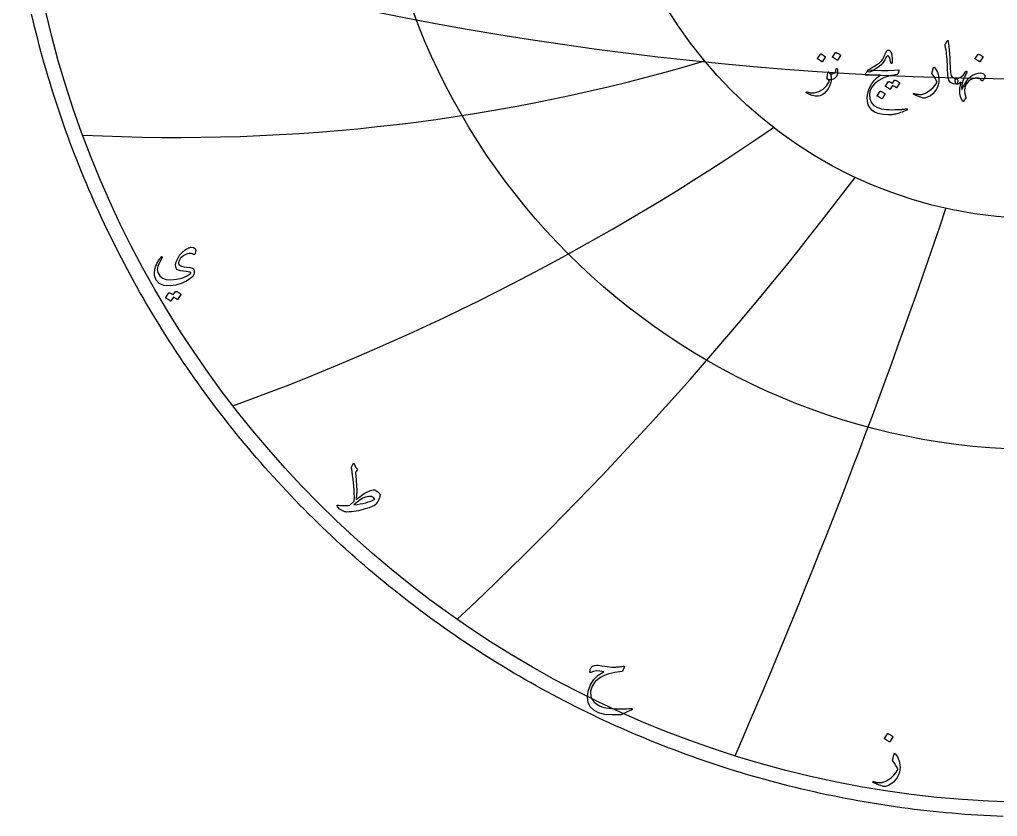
# Model space of a CAD drawing. Header units: millimetres. Extents: x -62 to 62, y -62 to 63.
# Drawn here: x -60.8 to -2.6, y -61.6 to -14.2 of the extents above; entities that cross this region are included whole.
import ezdxf

# ---------------------------------------------------------------- set-up
doc = ezdxf.new("R2010")
doc.units = ezdxf.units.MM
for name, color, linetype in [('CUT_OUTER', 1, 'Continuous'), ('ENGRAVE', 7, 'Continuous'), ('ENGRAVE_FINE', 8, 'Continuous'), ('TEXT', 5, 'Continuous')]:
    doc.layers.add(name, color=color, linetype=linetype)

msp = doc.modelspace()

# ---------------------------------------------------------------- linework, layer by layer
at = {"layer": 'CUT_OUTER'}
msp.add_lwpolyline([(-2.2678, -61.5708), (-2.6455, -61.5557), (-3.0232, -61.5383), (-3.4007, -61.5186), (-3.7781, -61.4966), (-4.1554, -61.4722), (-4.5325, -61.4456), (-4.9094, -61.4166), (-5.2862, -61.3853), (-5.6627, -61.3517), (-6.0391, -61.3158), (-6.4152, -61.2776), (-6.7911, -61.2371), (-7.1667, -61.1943), (-7.542, -61.1491), (-7.9171, -61.1017), (-8.2919, -61.052), (-8.6663, -61), (-9.0404, -60.9456), (-9.4142, -60.889), (-9.7876, -60.8301), (-10.1607, -60.7689), (-10.5334, -60.7054), (-10.9057, -60.6396), (-11.2775, -60.5716), (-11.649, -60.5012), (-12.02, -60.4286), (-12.3906, -60.3537), (-12.7606, -60.2766), (-13.1303, -60.1971), (-13.4994, -60.1154), (-13.868, -60.0315), (-14.2361, -59.9453), (-14.6036, -59.8568), (-14.9706, -59.7661), (-15.3371, -59.6731), (-15.7029, -59.5778), (-16.0682, -59.4804), (-16.4328, -59.3807), (-16.7969, -59.2787), (-17.1603, -59.1745), (-17.5231, -59.0681), (-17.8852, -58.9595), (-18.2466, -58.8486), (-18.6073, -58.7356), (-18.9674, -58.6203), (-19.3267, -58.5028), (-19.6853, -58.3831), (-20.0432, -58.2612), (-20.4003, -58.1372), (-20.7566, -58.0109), (-21.1122, -57.8824), (-21.4669, -57.7518), (-21.8209, -57.619), (-22.174, -57.484), (-22.5263, -57.3469), (-22.8778, -57.2076), (-23.2284, -57.0661), (-23.5781, -56.9225), (-23.9269, -56.7768), (-24.2748, -56.6289), (-24.6218, -56.4789), (-24.9679, -56.3267), (-25.3131, -56.1725), (-25.6573, -56.0161), (-26.0005, -55.8576), (-26.3427, -55.697), (-26.684, -55.5344), (-27.0242, -55.3696), (-27.3635, -55.2027), (-27.7017, -55.0338), (-28.0388, -54.8628), (-28.3749, -54.6897), (-28.71, -54.5146), (-29.0439, -54.3374), (-29.3768, -54.1581), (-29.7085, -53.9769), (-30.0392, -53.7936), (-30.3687, -53.6082), (-30.6971, -53.4209), (-31.0243, -53.2315), (-31.3503, -53.0402), (-31.6752, -52.8468), (-31.9988, -52.6515), (-32.3213, -52.4541), (-32.6425, -52.2548), (-32.9625, -52.0535), (-33.2813, -51.8503), (-33.5988, -51.6451), (-33.9151, -51.438), (-34.2301, -51.2289), (-34.5438, -51.0179), (-34.8562, -50.805), (-35.1672, -50.5902), (-35.477, -50.3734), (-35.7854, -50.1548), (-36.0925, -49.9343), (-36.3982, -49.7119), (-36.7025, -49.4876), (-37.0055, -49.2615), (-37.307, -49.0335), (-37.6072, -48.8037), (-37.906, -48.572), (-38.2033, -48.3385), (-38.4992, -48.1032), (-38.7936, -47.866), (-39.0866, -47.6271), (-39.3781, -47.3864), (-39.6681, -47.1439), (-39.9566, -46.8996), (-40.2436, -46.6535), (-40.5291, -46.4057), (-40.8131, -46.1562), (-41.0955, -45.9049), (-41.3764, -45.6519), (-41.6558, -45.3971), (-41.9335, -45.1407), (-42.2097, -44.8825), (-42.4843, -44.6227), (-42.7573, -44.3612), (-43.0287, -44.098), (-43.2985, -43.8331), (-43.5666, -43.5666), (-43.8331, -43.2985), (-44.098, -43.0287), (-44.3612, -42.7573), (-44.6227, -42.4843), (-44.8825, -42.2097), (-45.1407, -41.9335), (-45.3971, -41.6558), (-45.6519, -41.3764), (-45.9049, -41.0955), (-46.1562, -40.8131), (-46.4057, -40.5291), (-46.6535, -40.2436), (-46.8996, -39.9566), (-47.1439, -39.6681), (-47.3864, -39.3781), (-47.6271, -39.0866), (-47.866, -38.7936), (-48.1032, -38.4992), (-48.3385, -38.2033), (-48.572, -37.906), (-48.8037, -37.6072), (-49.0335, -37.307), (-49.2615, -37.0055), (-49.4876, -36.7025), (-49.7119, -36.3982), (-49.9343, -36.0925), (-50.1548, -35.7854), (-50.3734, -35.477), (-50.5902, -35.1672), (-50.805, -34.8562), (-51.0179, -34.5438), (-51.2289, -34.2301), (-51.438, -33.9151), (-51.6451, -33.5988), (-51.8503, -33.2813), (-52.0535, -32.9625), (-52.2548, -32.6425), (-52.4541, -32.3213), (-52.6515, -31.9988), (-52.8468, -31.6752), (-53.0402, -31.3503), (-53.2315, -31.0243), (-53.4209, -30.6971), (-53.6082, -30.3687), (-53.7936, -30.0392), (-53.9769, -29.7085), (-54.1581, -29.3768), (-54.3374, -29.0439), (-54.5146, -28.71), (-54.6897, -28.3749), (-54.8628, -28.0388), (-55.0338, -27.7017), (-55.2027, -27.3635), (-55.3696, -27.0242), (-55.5344, -26.684), (-55.697, -26.3427), (-55.8576, -26.0005), (-56.0161, -25.6573), (-56.1725, -25.3131), (-56.3267, -24.9679), (-56.4789, -24.6218), (-56.6289, -24.2748), (-56.7768, -23.9269), (-56.9225, -23.5781), (-57.0661, -23.2284), (-57.2076, -22.8778), (-57.3469, -22.5263), (-57.484, -22.174), (-57.619, -21.8209), (-57.7518, -21.4669), (-57.8824, -21.1122), (-58.0109, -20.7566), (-58.1372, -20.4003), (-58.2612, -20.0432), (-58.3831, -19.6853), (-58.5028, -19.3267), (-58.6203, -18.9674), (-58.7356, -18.6073), (-58.8486, -18.2466), (-58.9595, -17.8852), (-59.0681, -17.5231), (-59.1745, -17.1603), (-59.2787, -16.7969), (-59.3807, -16.4328), (-59.4804, -16.0682), (-59.5778, -15.7029), (-59.6731, -15.3371), (-59.7661, -14.9706), (-59.8568, -14.6036), (-59.9453, -14.2361), (-60.0315, -13.868)], dxfattribs=at)
at = {"layer": 'ENGRAVE'}
for radius in [60.75, 39.7663, 26.0306]:
    msp.add_circle((0, 0), radius, dxfattribs=at)
for centre, radius, start, end in [((-51.3474, 88.9363), 110.1253, 267.063751, 286.527955), ((-96.6178, 96.6178), 142.3073, 289.948434, 304.546587), ((-177.2315, 102.3247), 208.4771, 313.121174, 322.853276), ((-394.9958, 105.8388), 410.8587, 336.504731, 341.370781)]:
    msp.add_arc(centre, radius, start, end, dxfattribs=at)
at = {"layer": 'ENGRAVE_FINE'}
msp.add_arc((0, 180.323), 198.0281, 252.309853, 287.690147, dxfattribs=at)
at = {"layer": 'TEXT'}
for points in [[(-5.5813, -15.4382), (-5.5744, -15.4275), (-5.5679, -15.4203), (-5.5618, -15.4167), (-5.5562, -15.4167), (-5.5476, -15.4214), (-5.54, -15.4356), (-5.5333, -15.4591), (-5.5274, -15.4921), (-5.4978, -15.7605), (-5.4735, -16.0086), (-5.4547, -16.2365), (-5.4412, -16.4442), (-5.4326, -16.6218), (-5.4246, -16.781), (-5.4173, -16.9218), (-5.4107, -17.0442), (-5.4049, -17.1482), (-5.4003, -17.2337), (-5.3969, -17.3009), (-5.3945, -17.3496), (-5.3626, -17.4955), (-5.2921, -17.6029), (-5.183, -17.6716), (-5.0352, -17.7017), (-4.9941, -17.7125), (-4.9679, -17.7376), (-4.9564, -17.7771), (-4.9598, -17.831), (-4.9766, -17.9159), (-4.9948, -17.9765), (-5.0143, -18.0129), (-5.0352, -18.025), (-5.2432, -17.9976), (-5.3963, -17.9154), (-5.4946, -17.7785), (-5.5382, -17.5867), (-5.5451, -17.495), (-5.5512, -17.403), (-5.5567, -17.3109), (-5.5616, -17.2185), (-5.5659, -17.1258), (-5.5701, -17.033), (-5.574, -16.9399), (-5.5777, -16.8466), (-5.5845, -16.6686), (-5.5939, -16.5084), (-5.606, -16.366), (-5.6208, -16.2412), (-5.6384, -16.1214), (-5.6586, -15.9938), (-5.6815, -15.8583), (-5.7071, -15.7149), (-5.7104, -15.6891), (-5.7098, -15.6655), (-5.705, -15.6442), (-5.6963, -15.6251)], [(-13.1297, -16.2322), (-13.1252, -16.2278), (-13.1189, -16.2251), (-13.1108, -16.2242), (-13.1009, -16.2251), (-13.0311, -16.2534), (-12.9653, -16.2879), (-12.9036, -16.3288), (-12.8458, -16.376), (-12.8402, -16.3831), (-12.8378, -16.3903), (-12.8384, -16.3975), (-12.8423, -16.4047), (-13.0111, -16.6777), (-13.0174, -16.6843), (-13.0255, -16.6858), (-13.0354, -16.6825), (-13.047, -16.6742), (-13.0571, -16.667), (-13.0731, -16.6562), (-13.0949, -16.6418), (-13.1225, -16.6239), (-13.1564, -16.6023), (-13.197, -16.5771), (-13.2444, -16.5484), (-13.2985, -16.5161), (-13.3057, -16.5107), (-13.3093, -16.5053), (-13.3093, -16.4999), (-13.3057, -16.4945)], [(-12.2243, -16.146), (-12.2198, -16.1415), (-12.2135, -16.1388), (-12.2054, -16.1379), (-12.1956, -16.1388), (-12.1257, -16.1671), (-12.0599, -16.2017), (-11.9982, -16.2426), (-11.9405, -16.2897), (-11.9349, -16.2969), (-11.9324, -16.3041), (-11.9331, -16.3113), (-11.9369, -16.3185), (-12.1057, -16.5915), (-12.112, -16.598), (-12.1201, -16.5996), (-12.13, -16.5962), (-12.1417, -16.5879), (-12.1518, -16.5807), (-12.1677, -16.57), (-12.1895, -16.5556), (-12.2171, -16.5376), (-12.251, -16.5161), (-12.2917, -16.4909), (-12.339, -16.4622), (-12.3932, -16.4298), (-12.4003, -16.4245), (-12.4039, -16.4191), (-12.4039, -16.4137), (-12.4003, -16.4083)], [(-10.3489, -17.249), (-10.3276, -17.224), (-10.3031, -17.1991), (-10.2755, -17.1746), (-10.2447, -17.1502), (-10.2108, -17.1258), (-10.1737, -17.1012), (-10.1336, -17.0764), (-10.0902, -17.0514), (-9.898, -16.9378), (-9.7417, -16.8376), (-9.6214, -16.7509), (-9.5369, -16.6777), (-9.4716, -16.6057), (-9.4157, -16.5295), (-9.3692, -16.4494), (-9.3321, -16.3652), (-9.3161, -16.3231), (-9.3003, -16.283), (-9.2847, -16.2449), (-9.2693, -16.2089), (-9.2543, -16.1753), (-9.2401, -16.1447), (-9.2265, -16.1169), (-9.2136, -16.0921), (-9.1851, -16.0497), (-9.1534, -16.0194), (-9.1186, -16.0012), (-9.0807, -15.9951), (-9.0436, -16.0012), (-9.0079, -16.0194), (-8.9735, -16.0497), (-8.9405, -16.0921), (-8.8994, -16.1891), (-8.8732, -16.3292), (-8.8617, -16.5125), (-8.8651, -16.7388), (-8.8673, -16.7593), (-8.8741, -16.7738), (-8.8853, -16.7826), (-8.901, -16.7855), (-8.9172, -16.7824), (-8.9298, -16.773), (-8.9387, -16.7572), (-8.9441, -16.7352), (-8.9718, -16.5623), (-9.0115, -16.4388), (-9.0634, -16.3647), (-9.1274, -16.34), (-9.1438, -16.3429), (-9.1606, -16.3517), (-9.1779, -16.3663), (-9.1956, -16.3867), (-9.2035, -16.399), (-9.2127, -16.4141), (-9.2232, -16.4322), (-9.2351, -16.4532), (-9.2484, -16.4771), (-9.263, -16.5039), (-9.2789, -16.5337), (-9.2962, -16.5664), (-9.3991, -16.7348), (-9.5387, -16.8915), (-9.7152, -17.0366), (-9.9285, -17.1699), (-9.9308, -17.1713), (-9.9375, -17.1753), (-9.9488, -17.1821), (-9.9645, -17.1915), (-9.9847, -17.2036), (-10.0094, -17.2185), (-10.0386, -17.236), (-10.0723, -17.2562), (-10.1434, -17.2881), (-10.2133, -17.2975), (-10.2818, -17.2845), (-10.3489, -17.249)], [(-3.7526, -16.2358), (-3.7481, -16.2313), (-3.7418, -16.2287), (-3.7338, -16.2278), (-3.7239, -16.2287), (-3.654, -16.2569), (-3.5883, -16.2915), (-3.5265, -16.3324), (-3.4688, -16.3795), (-3.4632, -16.3867), (-3.4607, -16.3939), (-3.4614, -16.4011), (-3.4652, -16.4083), (-3.6341, -16.6813), (-3.6403, -16.6878), (-3.6484, -16.6894), (-3.6583, -16.6861), (-3.67, -16.6777), (-3.6801, -16.6706), (-3.696, -16.6598), (-3.7178, -16.6454), (-3.7454, -16.6274), (-3.7793, -16.6059), (-3.82, -16.5807), (-3.8674, -16.552), (-3.9215, -16.5197), (-3.9287, -16.5143), (-3.9323, -16.5089), (-3.9323, -16.5035), (-3.9287, -16.4981)], [(-12.6123, -17.3208), (-12.5717, -17.3745), (-12.5396, -17.4277), (-12.516, -17.4805), (-12.5009, -17.5328), (-12.4924, -17.5885), (-12.4884, -17.655), (-12.4888, -17.7322), (-12.4938, -17.8202), (-12.5241, -17.9857), (-12.5827, -18.1445), (-12.6696, -18.2965), (-12.7848, -18.4418), (-12.9114, -18.5666), (-13.0327, -18.6573), (-13.1485, -18.7139), (-13.259, -18.7364), (-13.4375, -18.7301), (-13.6102, -18.6969), (-13.777, -18.6367), (-13.938, -18.5496), (-13.9493, -18.5422), (-13.9578, -18.5343), (-13.9636, -18.526), (-13.9668, -18.5172), (-13.9675, -18.5071), (-13.9659, -18.4984), (-13.9621, -18.491), (-13.956, -18.4849), (-13.9468, -18.4809), (-13.9371, -18.4795), (-13.927, -18.4809), (-13.9165, -18.4849), (-13.8566, -18.5014), (-13.7993, -18.515), (-13.7444, -18.5256), (-13.6919, -18.5334), (-13.6418, -18.538), (-13.5936, -18.5392), (-13.5474, -18.5371), (-13.5033, -18.5316), (-13.2148, -18.449), (-12.9707, -18.3124), (-12.7711, -18.122), (-12.6159, -17.8777), (-12.6143, -17.8701), (-12.6132, -17.858), (-12.6125, -17.8413), (-12.6123, -17.8202), (-12.6182, -17.8038), (-12.6357, -17.7834), (-12.6649, -17.7589), (-12.7057, -17.7304), (-12.7237, -17.7084), (-12.7345, -17.6819), (-12.7381, -17.6509), (-12.7345, -17.6154), (-12.6806, -17.3424), (-12.6696, -17.3074), (-12.6545, -17.2921), (-12.6354, -17.2966), (-12.6123, -17.3208)], [(-12.1632, -17.0801), (-12.1457, -17.0828), (-12.1327, -17.0909), (-12.1242, -17.1044), (-12.1201, -17.1232), (-12.1127, -17.2485), (-12.1192, -17.3622), (-12.1397, -17.4641), (-12.174, -17.5544), (-12.223, -17.6303), (-12.2872, -17.6891), (-12.3667, -17.7309), (-12.4614, -17.7556), (-12.5279, -17.7634), (-12.5908, -17.7619), (-12.65, -17.7509), (-12.7057, -17.7304), (-12.725, -17.7151), (-12.7363, -17.6909), (-12.7394, -17.6577), (-12.7345, -17.6154), (-12.6806, -17.3424), (-12.6763, -17.3217), (-12.6707, -17.3065), (-12.6637, -17.2966), (-12.6554, -17.2921), (-12.6462, -17.2926), (-12.6366, -17.2975), (-12.6265, -17.3069), (-12.6159, -17.3208), (-12.5887, -17.3514), (-12.5539, -17.3747), (-12.5115, -17.3909), (-12.4614, -17.3999), (-12.4093, -17.4003), (-12.3608, -17.3909), (-12.3159, -17.3716), (-12.2746, -17.3424), (-12.2389, -17.302), (-12.2144, -17.2526), (-12.2012, -17.1942), (-12.1992, -17.1268), (-12.1969, -17.1064), (-12.1902, -17.0918), (-12.1789, -17.083), (-12.1632, -17.0801)], [(-9.9609, -17.1879), (-9.4999, -17.2041), (-9.1013, -17.2059), (-8.7652, -17.1933), (-8.4914, -17.1664), (-8.483, -17.1653), (-8.4757, -17.1659), (-8.4696, -17.168), (-8.4645, -17.1717), (-8.4608, -17.1768), (-8.4587, -17.183), (-8.4581, -17.1903), (-8.4591, -17.1987), (-8.4662, -17.2315), (-8.473, -17.2616), (-8.4797, -17.289), (-8.4861, -17.3137), (-8.4922, -17.3357), (-8.4982, -17.355), (-8.5039, -17.3716), (-8.5094, -17.3855), (-8.5211, -17.4077), (-8.5346, -17.4241), (-8.5498, -17.4347), (-8.5669, -17.4394), (-8.9819, -17.5146), (-9.3429, -17.6325), (-9.6501, -17.7931), (-9.9034, -17.9963), (-10.0314, -18.1425), (-10.1243, -18.2972), (-10.1823, -18.4604), (-10.2052, -18.6322), (-10.1832, -18.9019), (-10.0956, -19.1217), (-9.9425, -19.2917), (-9.7238, -19.4118), (-9.6104, -19.4482), (-9.4857, -19.4783), (-9.3499, -19.5021), (-9.2028, -19.5196), (-9.0447, -19.5311), (-8.8759, -19.5367), (-8.6962, -19.5364), (-8.5058, -19.5304), (-8.4381, -19.5266), (-8.3715, -19.5223), (-8.3061, -19.5176), (-8.2417, -19.5124), (-8.179, -19.5068), (-8.1182, -19.5007), (-8.0595, -19.4942), (-8.0028, -19.4873), (-7.9855, -19.4864), (-7.9732, -19.4909), (-7.9658, -19.5007), (-7.9633, -19.516), (-7.9647, -19.5337), (-7.9687, -19.5474), (-7.9754, -19.5571), (-7.9849, -19.5627), (-8.0864, -19.6056), (-8.1825, -19.6444), (-8.2732, -19.6793), (-8.3585, -19.71), (-8.4382, -19.737), (-8.5121, -19.7603), (-8.5801, -19.7801), (-8.6423, -19.7962), (-8.7008, -19.8081), (-8.7578, -19.8187), (-8.8131, -19.8279), (-8.8669, -19.8358), (-8.9193, -19.8418), (-8.9706, -19.8456), (-9.0208, -19.8472), (-9.0699, -19.8465), (-9.4049, -19.8205), (-9.6842, -19.7639), (-9.9079, -19.6768), (-10.0758, -19.5591), (-10.1991, -19.412), (-10.2851, -19.2403), (-10.3338, -19.0438), (-10.3453, -18.8226), (-10.31, -18.5482), (-10.2258, -18.2819), (-10.0927, -18.0237), (-9.9106, -17.7735), (-9.8394, -17.6979), (-9.7588, -17.6253), (-9.6687, -17.5559), (-9.5693, -17.4897), (-10.4387, -17.4825), (-10.4596, -17.4735), (-10.4684, -17.4574), (-10.465, -17.434), (-10.4495, -17.4035), (-10.4203, -17.359), (-10.3938, -17.319), (-10.37, -17.2836), (-10.3489, -17.2526), (-10.3305, -17.2263), (-10.3148, -17.205), (-10.3017, -17.1886), (-10.2914, -17.1771), (-10.2681, -17.1751), (-10.2052, -17.1762), (-10.1028, -17.1805), (-9.9609, -17.1879)], [(-6.4077, -17.0226), (-6.4056, -17.0161), (-6.4032, -17.011), (-6.4002, -17.0072), (-6.3969, -17.0047), (-6.3868, -17.0038), (-6.3744, -17.0083), (-6.3598, -17.0182), (-6.343, -17.0334), (-6.2774, -17.1113), (-6.2208, -17.2014), (-6.1732, -17.3036), (-6.1346, -17.4178), (-6.1045, -17.5409), (-6.0861, -17.6622), (-6.0794, -17.7816), (-6.0843, -17.8993), (-6.1162, -18.0542), (-6.1687, -18.2029), (-6.2419, -18.3452), (-6.3358, -18.4813), (-6.4481, -18.6046), (-6.5765, -18.7049), (-6.7211, -18.7824), (-6.8819, -18.837), (-6.925, -18.8462), (-6.9681, -18.8487), (-7.0112, -18.8444), (-7.0543, -18.8334), (-7.1537, -18.7987), (-7.2434, -18.7665), (-7.3235, -18.7367), (-7.3939, -18.7094), (-7.4544, -18.6846), (-7.5048, -18.6623), (-7.5451, -18.6424), (-7.5753, -18.625), (-7.5816, -18.6196), (-7.5861, -18.6142), (-7.5888, -18.6088), (-7.5897, -18.6035), (-7.589, -18.5965), (-7.587, -18.59), (-7.5836, -18.5839), (-7.5789, -18.5783), (-7.5728, -18.574), (-7.5654, -18.572), (-7.5567, -18.5722), (-7.5466, -18.5747), (-7.485, -18.5912), (-7.4262, -18.6048), (-7.3701, -18.6155), (-7.3166, -18.6232), (-7.2654, -18.628), (-7.216, -18.6299), (-7.1684, -18.6289), (-7.1226, -18.625), (-7.0769, -18.6177), (-7.0296, -18.6066), (-6.9808, -18.5917), (-6.9304, -18.5729), (-6.8784, -18.5501), (-6.8249, -18.5231), (-6.7697, -18.4917), (-6.713, -18.4562), (-6.5538, -18.3416), (-6.4175, -18.2172), (-6.3041, -18.083), (-6.2136, -17.9388), (-6.2078, -17.9271), (-6.2047, -17.9136), (-6.2042, -17.8984), (-6.2065, -17.8813), (-6.2442, -17.7805), (-6.3035, -17.6684), (-6.3843, -17.5452), (-6.4867, -17.4107), (-6.4912, -17.4021), (-6.4939, -17.3945), (-6.4948, -17.3878), (-6.4939, -17.3819)], [(-4.4604, -17.9963), (-4.4999, -18.0812), (-4.5287, -18.1705), (-4.5466, -18.2644), (-4.5538, -18.3627), (-4.5507, -18.4651), (-4.5376, -18.5711), (-4.5147, -18.6807), (-4.4819, -18.7939), (-4.4779, -18.8089), (-4.4766, -18.8217), (-4.4779, -18.8323), (-4.4819, -18.8406), (-4.6113, -19.0238), (-4.6232, -19.0371), (-4.6337, -19.0445), (-4.6429, -19.046), (-4.6508, -19.0418), (-4.7739, -18.8309), (-4.834, -18.572), (-4.8313, -18.2651), (-4.7658, -17.9101), (-4.8284, -17.9604), (-4.8942, -17.9963), (-4.9631, -18.0178), (-5.0352, -18.025), (-5.0507, -18.0203), (-5.0649, -18.0062), (-5.0777, -17.9826), (-5.0891, -17.9496), (-5.0956, -17.9297), (-5.1008, -17.9096), (-5.1046, -17.8893), (-5.1071, -17.8687), (-5.1089, -17.8482), (-5.1107, -17.8279), (-5.1125, -17.8078), (-5.1143, -17.7879), (-5.112, -17.7515), (-5.0981, -17.725), (-5.0725, -17.7084), (-5.0352, -17.7017), (-4.8886, -17.6689), (-4.7505, -17.5885), (-4.6209, -17.4605), (-4.4999, -17.2849), (-4.4835, -17.2627), (-4.4667, -17.2499), (-4.4494, -17.2465), (-4.4316, -17.2526), (-4.4186, -17.264), (-4.4119, -17.2768), (-4.4114, -17.291), (-4.4173, -17.3065), (-4.449, -17.3626), (-4.4797, -17.4196), (-4.5092, -17.4776), (-4.5376, -17.5364), (-4.5649, -17.5961), (-4.5911, -17.6568), (-4.6161, -17.7183), (-4.64, -17.7807), (-4.693, -17.9507), (-4.7227, -18.0978), (-4.7289, -18.2219), (-4.7119, -18.3232), (-4.7103, -18.3264), (-4.7092, -18.3286), (-4.7085, -18.33), (-4.7083, -18.3304), (-4.7081, -18.33), (-4.7074, -18.3286), (-4.7063, -18.3264), (-4.7047, -18.3232), (-4.6828, -18.2717), (-4.6602, -18.2213), (-4.637, -18.172), (-4.6131, -18.1238), (-4.5883, -18.0766), (-4.5623, -18.03), (-4.5353, -17.984), (-4.5071, -17.9388), (-4.4867, -17.9074), (-4.4685, -17.8885), (-4.4525, -17.8822), (-4.4388, -17.8885), (-4.4321, -17.902), (-4.4334, -17.9244), (-4.4429, -17.9559), (-4.4604, -17.9963)], [(-3.555, -17.8023), (-3.6015, -17.7295), (-3.6619, -17.6801), (-3.7362, -17.6541), (-3.8245, -17.6514), (-3.8745, -17.6578), (-3.9242, -17.6662), (-3.9733, -17.6766), (-4.0221, -17.6891), (-4.0704, -17.704), (-4.1182, -17.7219), (-4.1656, -17.7427), (-4.2125, -17.7663), (-4.2929, -17.8202), (-4.3688, -17.8957), (-4.4402, -17.9927), (-4.5071, -18.1112), (-4.5262, -18.138), (-4.5439, -18.1535), (-4.5603, -18.1577), (-4.5754, -18.1508), (-4.5879, -18.1368), (-4.5933, -18.1202), (-4.5915, -18.1009), (-4.5825, -18.0789), (-4.5688, -18.0499), (-4.5565, -18.0241), (-4.5455, -18.0014), (-4.5358, -17.9819), (-4.5273, -17.9653), (-4.5197, -17.9514), (-4.5129, -17.9401), (-4.5071, -17.9316), (-4.4543, -17.8521), (-4.4002, -17.7789), (-4.3447, -17.712), (-4.2879, -17.6514), (-4.2298, -17.5968), (-4.1703, -17.5481), (-4.1094, -17.5052), (-4.0472, -17.4681), (-3.8876, -17.3956), (-3.7391, -17.3577), (-3.6019, -17.3543), (-3.476, -17.3855), (-3.4223, -17.4127), (-3.3835, -17.4475), (-3.3594, -17.4899), (-3.3502, -17.54), (-3.3556, -17.6083), (-3.3754, -17.6729), (-3.4095, -17.734), (-3.458, -17.7915), (-3.4897, -17.8164), (-3.5164, -17.8265), (-3.5382, -17.8218), (-3.555, -17.8023)], [(-8.7142, -17.7879), (-8.7097, -17.7834), (-8.7034, -17.7807), (-8.6953, -17.7798), (-8.6855, -17.7807), (-8.6501, -17.794), (-8.6158, -17.8086), (-8.5827, -17.8245), (-8.5507, -17.8418), (-8.5196, -17.8607), (-8.4892, -17.8813), (-8.4594, -17.9038), (-8.4304, -17.928), (-8.4248, -17.9354), (-8.4223, -17.9433), (-8.423, -17.9516), (-8.4268, -17.9604), (-8.5992, -18.2334), (-8.6039, -18.237), (-8.6109, -18.237), (-8.6201, -18.2334), (-8.6316, -18.2262), (-8.6394, -18.2196), (-8.6522, -18.2105), (-8.67, -18.1989), (-8.6926, -18.1849), (-8.7205, -18.1682), (-8.7537, -18.1485), (-8.7923, -18.126), (-8.8363, -18.1005), (-8.9729, -18.3124), (-8.9792, -18.319), (-8.9872, -18.3205), (-8.9971, -18.3172), (-9.0088, -18.3088), (-9.0189, -18.3017), (-9.0348, -18.2909), (-9.0566, -18.2765), (-9.0842, -18.2585), (-9.1182, -18.237), (-9.1588, -18.2118), (-9.2062, -18.1831), (-9.2603, -18.1508), (-9.2659, -18.1454), (-9.2684, -18.14), (-9.2677, -18.1346), (-9.2639, -18.1292), (-9.0878, -17.8669), (-9.0833, -17.8624), (-9.0771, -17.8598), (-9.069, -17.8589), (-9.0591, -17.8598), (-9.029, -17.8695), (-8.9998, -17.8809), (-8.9715, -17.8938), (-8.9441, -17.9083), (-8.9176, -17.9241), (-8.892, -17.941), (-8.8673, -17.9591), (-8.8435, -17.9783)], [(-9.5765, -18.4454), (-9.572, -18.4409), (-9.5657, -18.4382), (-9.5576, -18.4373), (-9.5477, -18.4382), (-9.4779, -18.4665), (-9.4121, -18.5011), (-9.3503, -18.5419), (-9.2926, -18.5891), (-9.287, -18.5963), (-9.2845, -18.6035), (-9.2852, -18.6106), (-9.289, -18.6178), (-9.4579, -18.8909), (-9.4642, -18.8974), (-9.4723, -18.899), (-9.4821, -18.8956), (-9.4938, -18.8873), (-9.5039, -18.8801), (-9.5199, -18.8693), (-9.5416, -18.8549), (-9.5693, -18.837), (-9.6032, -18.8154), (-9.6438, -18.7903), (-9.6912, -18.7615), (-9.7453, -18.7292), (-9.7525, -18.7238), (-9.7561, -18.7184), (-9.7561, -18.713), (-9.7525, -18.7076)], [(-50.3988, -28.1412), (-50.5229, -28.0998), (-50.6613, -28.0981), (-50.8142, -28.1362), (-50.9813, -28.214), (-51.0874, -28.2883), (-51.1758, -28.3769), (-51.2465, -28.4799), (-51.2994, -28.5973), (-51.3047, -28.6207), (-51.3052, -28.6452), (-51.3009, -28.6706), (-51.2918, -28.6969), (-51.2309, -28.7788), (-51.1289, -28.8406), (-50.9857, -28.8823), (-50.8012, -28.9039), (-50.6192, -28.9233), (-50.487, -28.9585), (-50.4046, -29.0095), (-50.372, -29.0763), (-50.3684, -29.2162), (-50.396, -29.3407), (-50.4546, -29.45), (-50.5445, -29.5438), (-50.8297, -29.7386), (-51.1337, -29.882), (-51.4563, -29.9743), (-51.7976, -30.0152), (-52.1703, -29.9893), (-52.4491, -29.8772), (-52.634, -29.6789), (-52.725, -29.3944), (-52.7303, -29.2382), (-52.7078, -29.0686), (-52.6575, -28.8857), (-52.5794, -28.6892), (-52.5522, -28.6346), (-52.5243, -28.5819), (-52.4957, -28.5312), (-52.4663, -28.4823), (-52.436, -28.4351), (-52.4045, -28.3894), (-52.3719, -28.3451), (-52.338, -28.3022), (-52.3198, -28.2845), (-52.3035, -28.2773), (-52.2891, -28.2806), (-52.2766, -28.2945), (-52.2697, -28.3118), (-52.268, -28.329), (-52.2716, -28.3463), (-52.2805, -28.3635), (-52.4381, -28.6174), (-52.5315, -28.8464), (-52.5607, -29.0504), (-52.5257, -29.2296), (-52.4132, -29.4183), (-52.2479, -29.5515), (-52.0299, -29.6291), (-51.7593, -29.6511), (-51.4125, -29.6236), (-51.1001, -29.5525), (-50.8223, -29.4377), (-50.579, -29.2794), (-50.5643, -29.266), (-50.5588, -29.2526), (-50.5624, -29.2392), (-50.5751, -29.2258), (-50.6266, -29.2009), (-50.716, -29.1798), (-50.8431, -29.1625), (-51.0082, -29.1491), (-51.1761, -29.1285), (-51.3042, -29.0897), (-51.3926, -29.0327), (-51.4412, -28.9575), (-51.4637, -28.8691), (-51.47, -28.7764), (-51.4599, -28.6794), (-51.4335, -28.5781), (-51.348, -28.3791), (-51.2295, -28.1958), (-51.0779, -28.0284), (-50.8932, -27.8768), (-50.8441, -27.8409), (-50.7964, -27.8097), (-50.7502, -27.7834), (-50.7054, -27.7618), (-50.6623, -27.7448), (-50.6211, -27.7321), (-50.5818, -27.7238), (-50.5445, -27.7197), (-50.3984, -27.7333), (-50.3088, -27.7973), (-50.2757, -27.9115), (-50.2992, -28.0761), (-50.3169, -28.1204), (-50.3394, -28.146), (-50.3667, -28.153), (-50.3988, -28.1412)], [(-51.4719, -30.3524), (-51.4671, -30.3477), (-51.4604, -30.3448), (-51.4518, -30.3438), (-51.4412, -30.3448), (-51.4035, -30.3589), (-51.367, -30.3745), (-51.3316, -30.3915), (-51.2975, -30.4099), (-51.2643, -30.4301), (-51.2319, -30.4521), (-51.2001, -30.476), (-51.1691, -30.5019), (-51.1631, -30.5098), (-51.1605, -30.5182), (-51.1612, -30.5271), (-51.1653, -30.5364), (-51.3492, -30.8276), (-51.3543, -30.8315), (-51.3617, -30.8315), (-51.3715, -30.8276), (-51.3837, -30.82), (-51.3921, -30.8129), (-51.4058, -30.8032), (-51.4247, -30.7909), (-51.4489, -30.7759), (-51.4786, -30.7581), (-51.514, -30.7371), (-51.5552, -30.713), (-51.6022, -30.6859), (-51.7478, -30.912), (-51.7545, -30.9189), (-51.7631, -30.9206), (-51.7737, -30.917), (-51.7861, -30.9081), (-51.7969, -30.9005), (-51.8139, -30.889), (-51.8371, -30.8736), (-51.8666, -30.8545), (-51.9028, -30.8315), (-51.9461, -30.8047), (-51.9967, -30.774), (-52.0544, -30.7395), (-52.0604, -30.7338), (-52.063, -30.728), (-52.0623, -30.7223), (-52.0582, -30.7165), (-51.8704, -30.4368), (-51.8656, -30.432), (-51.8589, -30.4291), (-51.8503, -30.4281), (-51.8398, -30.4291), (-51.8077, -30.4395), (-51.7765, -30.4516), (-51.7464, -30.4654), (-51.7171, -30.4808), (-51.6889, -30.4977), (-51.6616, -30.5158), (-51.6352, -30.5351), (-51.6098, -30.5556)], [(-41.0027, -40.7899), (-40.9844, -40.7483), (-40.9682, -40.7114), (-40.9538, -40.6793), (-40.9413, -40.652), (-40.931, -40.6297), (-40.9231, -40.6127), (-40.9176, -40.601), (-40.9145, -40.5945), (-40.908, -40.5861), (-40.9001, -40.5801), (-40.8908, -40.5765), (-40.88, -40.5753), (-40.8712, -40.5768), (-40.8637, -40.5811), (-40.8577, -40.5883), (-40.8532, -40.5983), (-40.8331, -40.6472), (-40.8149, -40.6903), (-40.7986, -40.7277), (-40.7842, -40.7593), (-40.7759, -40.7732), (-40.7665, -40.788), (-40.7558, -40.8038), (-40.744, -40.8206), (-40.7307, -40.8383), (-40.7157, -40.857), (-40.6991, -40.8766), (-40.6807, -40.8972), (-40.6692, -40.9181), (-40.6654, -40.9384), (-40.6692, -40.9583), (-40.6807, -40.9777), (-40.7536, -41.0735), (-40.7634, -41.0891), (-40.7698, -41.1051), (-40.773, -41.1217), (-40.7727, -41.1387), (-40.7354, -41.5605), (-40.7114, -41.9022), (-40.7009, -42.164), (-40.7037, -42.3458), (-40.7077, -42.4137), (-40.7119, -42.4756), (-40.7163, -42.5316), (-40.721, -42.5815), (-40.7259, -42.6257), (-40.731, -42.6644), (-40.7364, -42.6976), (-40.7421, -42.7252), (-40.6274, -42.6376), (-40.5212, -42.5585), (-40.4234, -42.4881), (-40.3339, -42.4263), (-40.2531, -42.3729), (-40.1811, -42.3276), (-40.118, -42.2905), (-40.0637, -42.2615), (-39.9672, -42.2184), (-39.8769, -42.1849), (-39.7929, -42.1609), (-39.715, -42.1466), (-39.6738, -42.1454), (-39.6307, -42.1533), (-39.5857, -42.1703), (-39.5387, -42.1964), (-39.4458, -42.2622), (-39.3778, -42.3257), (-39.3347, -42.3868), (-39.3165, -42.4455), (-39.3177, -42.5109), (-39.3327, -42.5844), (-39.3617, -42.6661), (-39.4046, -42.7559), (-39.4525, -42.8443), (-39.4966, -42.9178), (-39.5368, -42.9765), (-39.5732, -43.0203), (-39.6479, -43.0756), (-39.7763, -43.1382), (-39.9584, -43.2078), (-40.194, -43.2847), (-40.3254, -43.3228), (-40.4589, -43.3566), (-40.5946, -43.386), (-40.7325, -43.4112), (-40.872, -43.4323), (-41.0127, -43.4495), (-41.1546, -43.4629), (-41.2977, -43.4725), (-41.3501, -43.462), (-41.3998, -43.4495), (-41.4468, -43.4352), (-41.4913, -43.4189), (-41.5335, -43.4007), (-41.5741, -43.3805), (-41.6131, -43.3585), (-41.6503, -43.3346), (-41.7157, -43.2867), (-41.7701, -43.2387), (-41.8134, -43.1908), (-41.8457, -43.1429), (-41.8635, -43.1032), (-41.8668, -43.0759), (-41.8558, -43.061), (-41.8304, -43.0586), (-41.7587, -43.0671), (-41.6814, -43.0735), (-41.5987, -43.0777), (-41.5104, -43.0797), (-41.4167, -43.0796), (-41.3174, -43.0773), (-41.2126, -43.0729), (-41.1023, -43.0663), (-40.8494, -42.8172), (-40.8447, -42.7171), (-40.8422, -42.616), (-40.8418, -42.514), (-40.8436, -42.411), (-40.8473, -42.3068), (-40.8527, -42.2012), (-40.8598, -42.0941), (-40.8685, -41.9856), (-40.8783, -41.8782), (-40.8886, -41.7743), (-40.8994, -41.6741), (-40.9107, -41.5775), (-40.9219, -41.4842), (-40.9327, -41.394), (-40.943, -41.3069), (-40.9528, -41.223), (-40.9621, -41.1453), (-40.9706, -41.0769), (-40.9783, -41.0178), (-40.9854, -40.9681), (-40.9918, -40.9275), (-40.9974, -40.8958), (-41.0023, -40.8729), (-41.0065, -40.8589), (-41.0091, -40.8431), (-41.0094, -40.8263), (-41.0072, -40.8086), (-41.0027, -40.7899)], [(-40.1825, -42.5834), (-40.3308, -42.645), (-40.4958, -42.7415), (-40.6776, -42.873), (-40.8762, -43.0395), (-40.6837, -43.0156), (-40.5011, -42.9863), (-40.3283, -42.9514), (-40.1653, -42.9111), (-40.0124, -42.8657), (-39.8697, -42.8158), (-39.7374, -42.7613), (-39.6154, -42.7022), (-39.6982, -42.6), (-39.8204, -42.5461), (-39.9818, -42.5406), (-40.1825, -42.5834)], [(-24.7906, -52.7012), (-24.8825, -52.9081), (-24.8909, -52.9218), (-24.9007, -52.9321), (-24.912, -52.939), (-24.9247, -52.9426), (-25.3498, -53.0097), (-25.7055, -53.0921), (-25.9917, -53.1898), (-26.2085, -53.3028), (-26.5124, -53.5507), (-26.7077, -53.8231), (-26.7941, -54.1198), (-26.7718, -54.441), (-26.7043, -54.6149), (-26.5898, -54.7687), (-26.4284, -54.9023), (-26.22, -55.0159), (-26.0737, -55.0666), (-25.8914, -55.1078), (-25.6732, -55.1394), (-25.4191, -55.1615), (-25.284, -55.1679), (-25.1508, -55.172), (-25.0195, -55.1737), (-24.8902, -55.173), (-24.7633, -55.1701), (-24.6392, -55.1653), (-24.518, -55.1586), (-24.3997, -55.15), (-24.3719, -55.1481), (-24.3499, -55.15), (-24.3336, -55.1557), (-24.323, -55.1653), (-24.3173, -55.177), (-24.3154, -55.1893), (-24.3173, -55.202), (-24.323, -55.2151), (-24.3272, -55.2222), (-24.3321, -55.2281), (-24.3378, -55.2327), (-24.3441, -55.2362), (-24.3509, -55.2392), (-24.358, -55.2424), (-24.3653, -55.2459), (-24.3728, -55.2496), (-24.4833, -55.2848), (-24.5807, -55.3215), (-24.6653, -55.3596), (-24.7369, -55.3991), (-24.7828, -55.4276), (-24.8246, -55.4518), (-24.8623, -55.4717), (-24.896, -55.4872), (-24.9251, -55.4992), (-24.9491, -55.5083), (-24.9682, -55.5145), (-24.9822, -55.5179), (-25.5062, -55.5373), (-25.9517, -55.4997), (-26.3187, -55.4051), (-26.6071, -55.2535), (-26.8154, -55.0456), (-26.9385, -54.7859), (-26.9764, -54.4745), (-26.929, -54.1114), (-26.8035, -53.7457), (-26.6071, -53.4341), (-26.3398, -53.1766), (-26.0016, -52.9733), (-26.2411, -52.9275), (-26.4499, -52.9167), (-26.6281, -52.9409), (-26.7757, -53.0001), (-26.7886, -53.0049), (-26.8006, -53.0078), (-26.8116, -53.0087), (-26.8217, -53.0078), (-26.83, -53.0046), (-26.836, -52.9991), (-26.8396, -52.9912), (-26.8408, -52.9809), (-26.8356, -52.9333), (-26.8274, -52.8861), (-26.8164, -52.8394), (-26.8025, -52.7931), (-26.7536, -52.7033), (-26.676, -52.637), (-26.5697, -52.5941), (-26.4346, -52.5747), (-26.3491, -52.5754), (-26.242, -52.5852), (-26.1134, -52.6042), (-25.9632, -52.6322), (-25.8083, -52.6602), (-25.6653, -52.6791), (-25.5343, -52.689), (-25.4152, -52.6897), (-25.358, -52.6872), (-25.2974, -52.6834), (-25.2334, -52.6785), (-25.1661, -52.6724), (-25.0955, -52.6649), (-25.0215, -52.6557), (-24.9441, -52.6448), (-24.8634, -52.6322), (-24.8172, -52.6308), (-24.7896, -52.6418), (-24.7807, -52.6652), (-24.7906, -52.7012)], [(-9.1359, -56.6528), (-9.1311, -56.648), (-9.1244, -56.6452), (-9.1158, -56.6442), (-9.1052, -56.6452), (-9.0307, -56.6753), (-8.9605, -56.7122), (-8.8947, -56.7558), (-8.8331, -56.8061), (-8.8271, -56.8138), (-8.8245, -56.8215), (-8.8252, -56.8291), (-8.8293, -56.8368), (-9.0094, -57.128), (-9.0161, -57.135), (-9.0247, -57.1367), (-9.0353, -57.1331), (-9.0477, -57.1242), (-9.0585, -57.1165), (-9.0755, -57.105), (-9.0987, -57.0897), (-9.1282, -57.0706), (-9.1644, -57.0476), (-9.2077, -57.0207), (-9.2583, -56.9901), (-9.316, -56.9556), (-9.3237, -56.9498), (-9.3275, -56.9441), (-9.3275, -56.9383), (-9.3237, -56.9326)], [(-8.745, -57.8447), (-8.7428, -57.8377), (-8.7402, -57.8322), (-8.7371, -57.8281), (-8.7335, -57.8255), (-8.7227, -57.8245), (-8.7095, -57.8293), (-8.694, -57.8399), (-8.676, -57.8562), (-8.6061, -57.9393), (-8.5457, -58.0353), (-8.4949, -58.1443), (-8.4537, -58.2662), (-8.4216, -58.3975), (-8.402, -58.5268), (-8.3948, -58.6542), (-8.4001, -58.7797), (-8.4341, -58.945), (-8.4901, -59.1036), (-8.5682, -59.2554), (-8.6683, -59.4006), (-8.7881, -59.5321), (-8.9251, -59.6391), (-9.0793, -59.7218), (-9.2508, -59.78), (-9.2968, -59.7898), (-9.3428, -59.7924), (-9.3888, -59.7879), (-9.4348, -59.7761), (-9.5408, -59.7391), (-9.6365, -59.7047), (-9.7218, -59.673), (-9.7969, -59.6439), (-9.8615, -59.6174), (-9.9153, -59.5936), (-9.9583, -59.5724), (-9.9905, -59.5539), (-9.9972, -59.5481), (-10.002, -59.5424), (-10.0048, -59.5366), (-10.0058, -59.5309), (-10.0051, -59.5234), (-10.0029, -59.5165), (-9.9993, -59.51), (-9.9943, -59.504), (-9.9878, -59.4995), (-9.9799, -59.4973), (-9.9706, -59.4976), (-9.9598, -59.5002), (-9.8942, -59.5178), (-9.8314, -59.5323), (-9.7715, -59.5437), (-9.7145, -59.5519), (-9.6599, -59.5571), (-9.6072, -59.5591), (-9.5565, -59.558), (-9.5076, -59.5539), (-9.4589, -59.5461), (-9.4084, -59.5342), (-9.3563, -59.5183), (-9.3026, -59.4983), (-9.2471, -59.474), (-9.19, -59.4451), (-9.1312, -59.4117), (-9.0707, -59.3737), (-8.9009, -59.2516), (-8.7555, -59.1189), (-8.6346, -58.9757), (-8.538, -58.8219), (-8.5318, -58.8094), (-8.5285, -58.7951), (-8.528, -58.7788), (-8.5304, -58.7606), (-8.5706, -58.653), (-8.6338, -58.5335), (-8.7201, -58.402), (-8.8293, -58.2586), (-8.8341, -58.2494), (-8.837, -58.2413), (-8.8379, -58.2341), (-8.837, -58.2279)]]:
    msp.add_lwpolyline(points, close=True, dxfattribs=at)

doc.saveas('drawing.dxf')
